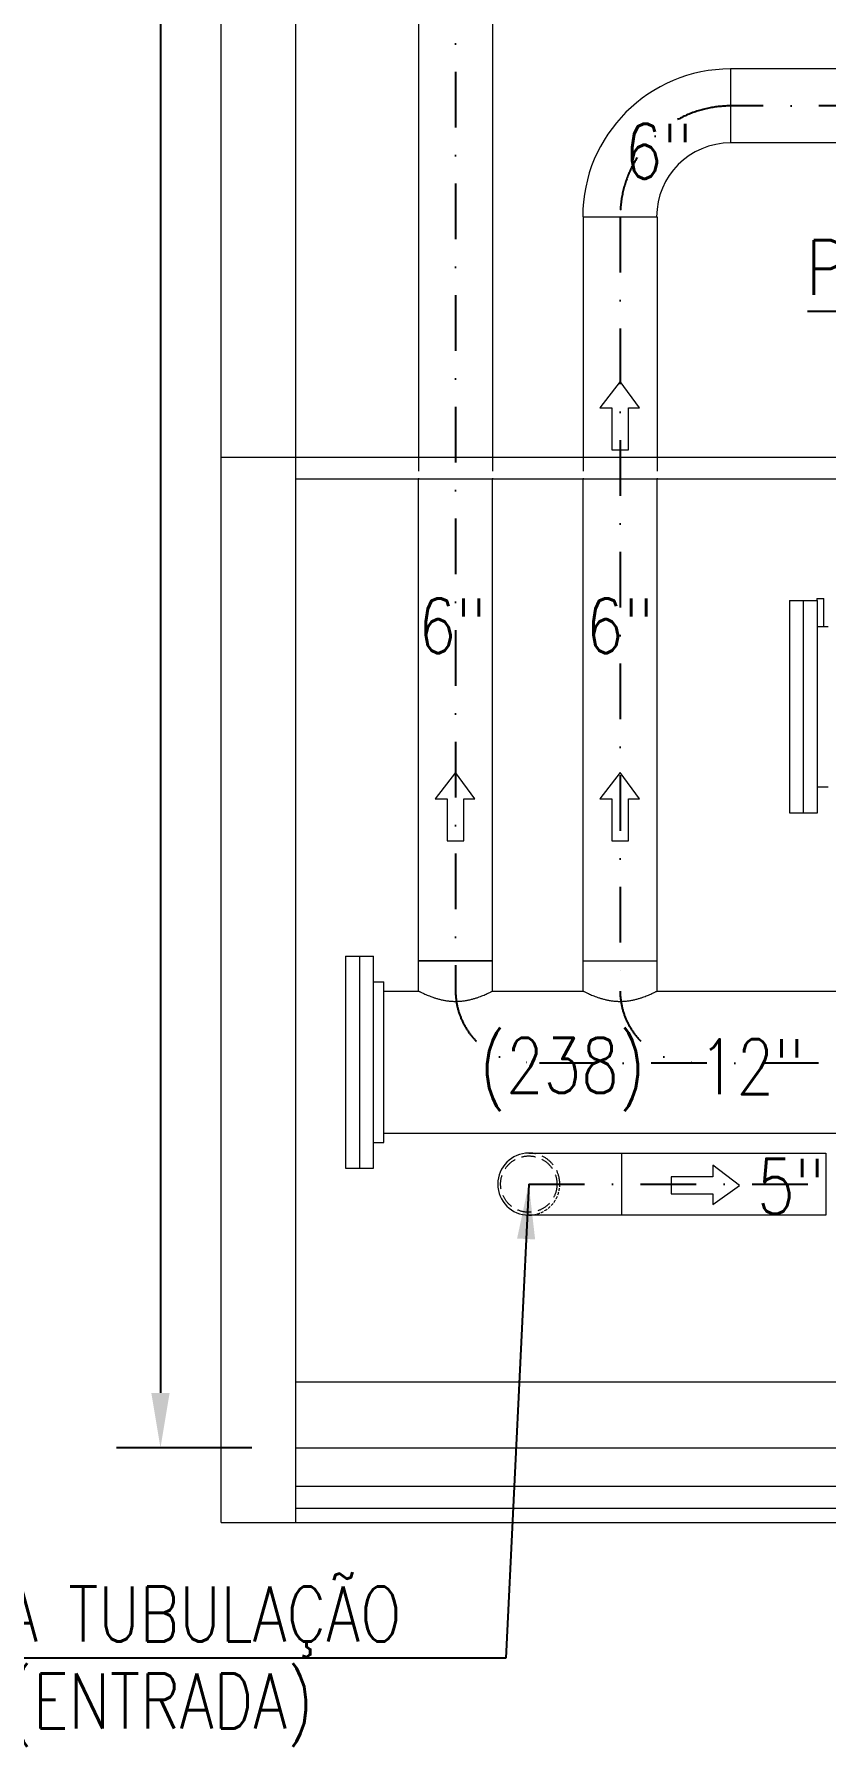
# Model space of a CAD drawing. Header units: millimetres. Extents: x -312439 to 477422, y -331570 to 212570.
# Drawn here: x 341163 to 342964, y 197694 to 201591 of the extents above; entities that cross this region are included whole.
import ezdxf

# ---------------------------------------------------------------- set-up
doc = ezdxf.new("R2010")
doc.units = ezdxf.units.MM
doc.linetypes.add('DASHDOT', pattern=[25.4, 12.7, -6.35, 0, -6.35])
doc.linetypes.add('HIDDEN', pattern=[9.525, 6.35, -3.175])
doc.layers.add('ARCONDTEXTO', color=4, linetype='Continuous')
doc.layers.add('TEXTO FORMATO', color=4, linetype='Continuous')
doc.styles.add('ROMAND', font='ROMAND.SHX')
doc.styles.add('ROMANS', font='romans.shx', dxfattribs={"height": 187.5})
doc.dimstyles.new('1-50 (MILIMETRO)', dxfattribs={"dimscale": 0, "dimtxt": 125, "dimasz": 125, "dimexe": 100, "dimexo": 100, "dimgap": 50, "dimtad": 0, "dimdec": 0, "dimzin": 0, "dimdsep": 46, "dimtxsty": 'ROMAND', "dimcen": -390, "dimclrd": 1, "dimclre": 1, "dimclrt": 3, "dimadec": 0, "dimazin": 0, "dimtfac": 1, "dimtdec": 0, "dimtix": 1, "dimtmove": 2, "dimatfit": 2, "dimfxl": 1, "dimtvp": 1, "dimtolj": 1, "dimtzin": 0, "dimarcsym": 0})

# ---------------------------------------------------------------- blocks, each defined once
blk = doc.blocks.new('*D50')
at = {"color": 1, "lineweight": -2, "transparency": 16777216}
for p, q in [((341488.5, 209274.4), (341350.3, 209274.4)), ((341450.3, 209149.4), (341450.3, 198499.4)), ((341658.5, 198374.4), (341350.3, 198374.4))]:
    blk.add_line(p, q, dxfattribs=at)
at = {"color": 1, "transparency": 16777216}
for points in [[(341429.4, 209149.4), (341471.1, 209149.4), (341450.3, 209274.4)], [(341429.4, 198499.4), (341471.1, 198499.4), (341450.3, 198374.4)]]:
    blk.add_solid(points, dxfattribs=at)
at = {"layer": 'Defpoints', "color": 0, "transparency": 16777216}
for p in [(341588.5, 209274.4), (341450.3, 198374.4), (341758.5, 198374.4)]:
    blk.add_point(p, dxfattribs=at)
at = {"color": 3, "transparency": 16777216, "insert": (341325.3, 203824.4), "char_height": 125, "attachment_point": 5, "rotation": 90, "style": 'ROMAND'}
blk.add_mtext('\\A1;10900', dxfattribs=at)

msp = doc.modelspace()

# ---------------------------------------------------------------- linework, layer by layer
at = {"color": 1, "linetype": 'Continuous', "lineweight": 0}
for p, q in [((341588.512, 198204.437, 0), (341588.512, 210024.437, 0)), ((341588.512, 200628.55, 0), (341588.512, 210024.437, 0)), ((341758.512, 198204.437, 0), (341758.512, 210024.437, 0)), ((342496.42, 200801.079, 0), (342450.12, 200741.001, 0)), ((342540.274, 200741.001, 0), (342496.42, 200801.079, 0)), ((342450.12, 200741.001, 0), (342477.243, 200741.001, 0)), ((342477.243, 200741.001, 0), (342477.243, 200645.681, 0)), ((342515.597, 200645.681, 0), (342515.597, 200741.001, 0)), ((342515.597, 200741.001, 0), (342540.274, 200741.001, 0)), ((342477.243, 200645.681, 0), (342515.597, 200645.681, 0)), ((341588.512, 200628.55, 0), (352568.512, 200628.55, 0)), ((352568.512, 200578.55, 0), (341758.512, 200578.55, 0)), ((342121.897, 199911.199, 0), (342075.597, 199851.121, 0)), ((342165.751, 199851.121, 0), (342121.897, 199911.199, 0)), ((342496.42, 199911.199, 0), (342450.12, 199851.121, 0)), ((342540.274, 199851.121, 0), (342496.42, 199911.199, 0)), ((342075.597, 199851.121, 0), (342102.719, 199851.121, 0)), ((342102.719, 199851.121, 0), (342102.719, 199755.801, 0)), ((342141.074, 199755.801, 0), (342141.074, 199851.121, 0)), ((342141.074, 199851.121, 0), (342165.751, 199851.121, 0)), ((342450.12, 199851.121, 0), (342477.243, 199851.121, 0)), ((342477.243, 199851.121, 0), (342477.243, 199755.801, 0)), ((342515.597, 199755.801, 0), (342515.597, 199851.121, 0)), ((342515.597, 199851.121, 0), (342540.274, 199851.121, 0)), ((342102.719, 199755.801, 0), (342141.074, 199755.801, 0)), ((342477.243, 199755.801, 0), (342515.597, 199755.801, 0)), ((342037.747, 199482.643, 0), (342206.047, 199482.643, 0)), ((342707.693, 199017.843, 0), (342707.693, 198990.72, 0)), ((342767.77, 198971.543, 0), (342707.693, 199017.843, 0)), ((342612.373, 198990.72, 0), (342612.373, 198952.366, 0)), ((342707.693, 198990.72, 0), (342612.373, 198990.72, 0)), ((342707.693, 198927.689, 0), (342767.77, 198971.543, 0)), ((342612.373, 198952.366, 0), (342707.693, 198952.366, 0)), ((342707.693, 198952.366, 0), (342707.693, 198927.689, 0)), ((341758.512, 198524.437, 0), (350170.796, 198524.437, 0)), ((341758.512, 198374.437, 0), (352398.512, 198374.437, 0)), ((352568.512, 198286.445, 0), (341758.512, 198286.445, 0)), ((352568.512, 198236.445, 0), (341758.512, 198236.445, 0)), ((341588.512, 198204.437, 0), (353216.986, 198204.437, 0))]:
    msp.add_line(p, q, dxfattribs=at)
at = {"color": 5, "linetype": 'Continuous', "lineweight": 0}
for p, q in [((342037.747, 205063.097, 0), (342037.747, 200628.55, 0)), ((342206.047, 205063.097, 0), (342206.047, 200628.55, 0)), ((342747.797, 201512.312, 0), (342747.797, 201344.012, 0)), ((346775.123, 201512.312, 0), (342747.797, 201512.312, 0)), ((346775.123, 201344.012, 0), (342747.797, 201344.012, 0)), ((342411.197, 201175.712, 0), (342580.57, 201175.712, 0)), ((342412.27, 201175.712, 0), (342412.27, 200628.55, 0)), ((342580.57, 201175.712, 0), (342580.57, 200628.55, 0)), ((342037.747, 199413.908, 0), (342037.747, 200578.55, 0)), ((342206.047, 199413.908, 0), (342206.047, 200578.55, 0)), ((342412.27, 199413.908, 0), (342412.27, 200578.55, 0)), ((342580.57, 199413.908, 0), (342580.57, 200578.55, 0)), ((342882.185, 200302.658, 0), (342882.185, 199819.658, 0)), ((342882.185, 200302.658, 0), (342945.785, 200302.658, 0)), ((342913.985, 199819.658, 0), (342913.985, 200302.658, 0)), ((342944.057, 200306.981, 0), (342944.057, 200302.658, 0)), ((342944.057, 200306.981, 0), (342959.928, 200306.981, 0)), ((342945.785, 199819.658, 0), (342945.785, 200302.658, 0)), ((342959.928, 200243.658, 0), (342959.928, 200306.981, 0)), ((342945.785, 200243.658, 0), (342969.585, 200243.658, 0)), ((342945.785, 199878.658, 0), (342969.585, 199878.658, 0)), ((342882.185, 199819.658, 0), (342945.785, 199819.658, 0)), ((341871.567, 199493.508, 0), (341871.567, 199010.508, 0)), ((341871.567, 199493.508, 0), (341935.167, 199493.508, 0)), ((341903.367, 199493.508, 0), (341903.367, 199010.508, 0)), ((341935.167, 199010.508, 0), (341935.167, 199493.508, 0)), ((342206.047, 199482.643, 0), (342037.747, 199482.643, 0)), ((342412.27, 199482.643, 0), (342580.57, 199482.643, 0)), ((341935.167, 199434.508, 0), (341958.967, 199434.508, 0)), ((341958.967, 199069.508, 0), (341958.967, 199434.508, 0)), ((341958.967, 199413.908, 0), (342037.747, 199413.908, 0)), ((342206.047, 199413.908, 0), (342412.27, 199413.908, 0)), ((342580.57, 199413.908, 0), (345779.932, 199413.908, 0)), ((341958.967, 199090.108, 0), (345779.932, 199090.108, 0)), ((341935.167, 199069.508, 0), (341958.967, 199069.508, 0)), ((342288.512, 199045.087, 0), (342964.408, 199045.087, 0)), ((342500.462, 198903.787, 0), (342500.462, 199045.087, 0)), ((342964.408, 199045.087, 0), (342964.408, 198903.787, 0)), ((341871.567, 199010.508, 0), (341935.167, 199010.508, 0)), ((342964.408, 198903.787, 0), (342288.512, 198903.787, 0))]:
    msp.add_line(p, q, dxfattribs=at)
at = {"color": 6, "linetype": 'DASHDOT', "ltscale": 10}
for p, q in [((342121.897, 205063.097, 0), (342121.897, 199413.908, 0)), ((350952.954, 201428.162, 0), (342748.87, 201428.162, 0)), ((342496.42, 201175.712, 0), (342496.42, 199413.908, 0)), ((345488.999, 199249.815, 0), (342281.815, 199249.815, 0)), ((342288.512, 198974.437, 0), (342964.408, 198974.437, 0))]:
    msp.add_line(p, q, dxfattribs=at)
at = {"color": 1, "linetype": 'HIDDEN', "lineweight": 0, "ltscale": 5}
for p, q in [((342037.747, 200628.55, 0), (342037.747, 200578.55, 0)), ((342206.047, 200628.55, 0), (342206.047, 200578.55, 0)), ((342412.27, 200628.55, 0), (342412.27, 200578.55, 0)), ((342580.57, 200628.55, 0), (342580.57, 200578.55, 0))]:
    msp.add_line(p, q, dxfattribs=at)
msp.add_circle((342288.512, 198974.437, 0), 64.1, dxfattribs=at)
at = {"color": 5, "linetype": 'Continuous', "lineweight": 0}
for centre, radius, end in [((342747.797, 201175.712, 0), 336.6, 180), ((342747.797, 201175.712, 0), 168.3, 180), ((342288.512, 198974.437, 0), 70.65, 270)]:
    msp.add_arc(centre, radius, 90, end, dxfattribs=at)
at = {"color": 6, "linetype": 'DASHDOT', "ltscale": 10}
for centre, radius, start, end in [((342748.87, 201175.712, 0), 252.45, 90, 180), ((342283.809, 199413.908, 0), 161.912, 180, 270.136705), ((342658.332, 199413.908, 0), 161.912, 180, 270.136705)]:
    msp.add_arc(centre, radius, start, end, dxfattribs=at)
at = {"color": 1, "linetype": 'HIDDEN', "lineweight": 0, "ltscale": 5}
msp.add_arc((342288.512, 198974.437, 0), 70.65, 0, 90, dxfattribs=at)
at = {"color": 1, "linetype": 'HIDDEN', "lineweight": 0}
msp.add_arc((342288.512, 198974.437, 0), 70.65, 270, 0, dxfattribs=at)
at = {"color": 5, "linetype": 'Continuous', "lineweight": 0}
for points, knots in [([(342037.747, 199413.908, 0), (342037.747, 199413.908, 0), (342037.877, 199413.84, 0), (342038.413, 199413.562, 0), (342038.819, 199413.352, 0), (342039.909, 199412.794, 0), (342040.594, 199412.445, 0), (342042.235, 199411.619, 0), (342043.191, 199411.143, 0), (342045.355, 199410.084, 0), (342046.564, 199409.501, 0), (342049.212, 199408.252, 0), (342050.65, 199407.586, 0), (342053.721, 199406.204, 0), (342055.354, 199405.487, 0), (342058.772, 199404.036, 0), (342060.558, 199403.302, 0), (342064.236, 199401.849, 0), (342066.196, 199401.102, 0), (342070.333, 199399.607, 0), (342072.51, 199398.858, 0), (342077.05, 199397.393, 0), (342079.415, 199396.678, 0), (342084.301, 199395.32, 0), (342086.822, 199394.676, 0), (342091.984, 199393.496, 0), (342094.626, 199392.958, 0), (342099.992, 199392.019, 0), (342102.716, 199391.618, 0), (342108.196, 199390.971, 0), (342110.954, 199390.725, 0), (342116.451, 199390.4, 0), (342119.192, 199390.32, 0), (342121.897, 199390.32, 0)], [388.89052014, 388.89052014, 388.89052014, 388.89052014, 396.97918614, 396.97918614, 405.06785213, 405.06785213, 413.15651813, 413.15651813, 421.24518412, 421.24518412, 429.33385012, 429.33385012, 437.42251611, 437.42251611, 445.51118211, 445.51118211, 453.5998481, 453.5998481, 461.71495378, 461.71495378, 469.83005946, 469.83005946, 477.94516514, 477.94516514, 486.06027081, 486.06027081, 494.17537649, 494.17537649, 502.29048217, 502.29048217, 510.40558784, 510.40558784, 518.52069352, 518.52069352, 518.52069352, 518.52069352]), ([(342121.897, 199390.32, 0), (342124.602, 199390.32, 0), (342127.342, 199390.4, 0), (342132.84, 199390.725, 0), (342135.597, 199390.971, 0), (342141.078, 199391.618, 0), (342143.801, 199392.019, 0), (342149.167, 199392.958, 0), (342151.81, 199393.496, 0), (342156.971, 199394.676, 0), (342159.492, 199395.32, 0), (342164.378, 199396.678, 0), (342166.743, 199397.393, 0), (342171.284, 199398.858, 0), (342173.46, 199399.607, 0), (342177.597, 199401.102, 0), (342179.558, 199401.849, 0), (342183.236, 199403.302, 0), (342185.021, 199404.036, 0), (342188.439, 199405.487, 0), (342190.072, 199406.204, 0), (342193.143, 199407.586, 0), (342194.582, 199408.252, 0), (342197.229, 199409.501, 0), (342198.439, 199410.084, 0), (342200.603, 199411.143, 0), (342201.559, 199411.619, 0), (342203.199, 199412.445, 0), (342203.884, 199412.794, 0), (342204.975, 199413.352, 0), (342205.381, 199413.562, 0), (342205.917, 199413.84, 0), (342206.047, 199413.908, 0), (342206.047, 199413.908, 0)], [0, 0, 0, 0, 8.11510568, 8.11510568, 16.23021135, 16.23021135, 24.34531703, 24.34531703, 32.46042271, 32.46042271, 40.57552839, 40.57552839, 48.69063406, 48.69063406, 56.80573974, 56.80573974, 64.92084542, 64.92084542, 73.00951141, 73.00951141, 81.09817741, 81.09817741, 89.1868434, 89.1868434, 97.2755094, 97.2755094, 105.36417539, 105.36417539, 113.45284139, 113.45284139, 121.54150739, 121.54150739, 129.63017338, 129.63017338, 129.63017338, 129.63017338]), ([(342412.27, 199413.908, 0), (342412.27, 199413.908, 0), (342412.4, 199413.84, 0), (342412.936, 199413.562, 0), (342413.342, 199413.352, 0), (342414.433, 199412.794, 0), (342415.118, 199412.445, 0), (342416.758, 199411.619, 0), (342417.714, 199411.143, 0), (342419.878, 199410.084, 0), (342421.087, 199409.501, 0), (342423.735, 199408.252, 0), (342425.173, 199407.586, 0), (342428.244, 199406.204, 0), (342429.877, 199405.487, 0), (342433.295, 199404.036, 0), (342435.081, 199403.302, 0), (342438.759, 199401.849, 0), (342440.72, 199401.102, 0), (342444.857, 199399.607, 0), (342447.033, 199398.858, 0), (342451.574, 199397.393, 0), (342453.939, 199396.678, 0), (342458.825, 199395.32, 0), (342461.346, 199394.676, 0), (342466.507, 199393.496, 0), (342469.149, 199392.958, 0), (342474.516, 199392.019, 0), (342477.239, 199391.618, 0), (342482.72, 199390.971, 0), (342485.477, 199390.725, 0), (342490.975, 199390.4, 0), (342493.715, 199390.32, 0), (342496.42, 199390.32, 0)], [388.89052014, 388.89052014, 388.89052014, 388.89052014, 396.97918614, 396.97918614, 405.06785213, 405.06785213, 413.15651813, 413.15651813, 421.24518412, 421.24518412, 429.33385012, 429.33385012, 437.42251611, 437.42251611, 445.51118211, 445.51118211, 453.5998481, 453.5998481, 461.71495378, 461.71495378, 469.83005946, 469.83005946, 477.94516514, 477.94516514, 486.06027081, 486.06027081, 494.17537649, 494.17537649, 502.29048217, 502.29048217, 510.40558784, 510.40558784, 518.52069352, 518.52069352, 518.52069352, 518.52069352]), ([(342496.42, 199390.32, 0), (342499.125, 199390.32, 0), (342501.865, 199390.4, 0), (342507.363, 199390.725, 0), (342510.12, 199390.971, 0), (342515.601, 199391.618, 0), (342518.324, 199392.019, 0), (342523.691, 199392.958, 0), (342526.333, 199393.496, 0), (342531.494, 199394.676, 0), (342534.015, 199395.32, 0), (342538.902, 199396.678, 0), (342541.266, 199397.393, 0), (342545.807, 199398.858, 0), (342547.983, 199399.607, 0), (342552.12, 199401.102, 0), (342554.081, 199401.849, 0), (342557.759, 199403.302, 0), (342559.545, 199404.036, 0), (342562.963, 199405.487, 0), (342564.596, 199406.204, 0), (342567.667, 199407.586, 0), (342569.105, 199408.252, 0), (342571.753, 199409.501, 0), (342572.962, 199410.084, 0), (342575.126, 199411.143, 0), (342576.082, 199411.619, 0), (342577.722, 199412.445, 0), (342578.407, 199412.794, 0), (342579.498, 199413.352, 0), (342579.904, 199413.562, 0), (342580.44, 199413.84, 0), (342580.57, 199413.908, 0), (342580.57, 199413.908, 0)], [0, 0, 0, 0, 8.11510568, 8.11510568, 16.23021135, 16.23021135, 24.34531703, 24.34531703, 32.46042271, 32.46042271, 40.57552839, 40.57552839, 48.69063406, 48.69063406, 56.80573974, 56.80573974, 64.92084542, 64.92084542, 73.00951141, 73.00951141, 81.09817741, 81.09817741, 89.1868434, 89.1868434, 97.2755094, 97.2755094, 105.36417539, 105.36417539, 113.45284139, 113.45284139, 121.54150739, 121.54150739, 129.63017338, 129.63017338, 129.63017338, 129.63017338])]:
    msp.add_open_spline(points, degree=3, knots=knots, dxfattribs=at)

# ---------------------------------------------------------------- texts
at = {"layer": 'ARCONDTEXTO', "linetype": 'Continuous', "lineweight": -3, "style": 'ROMANS', "width": 0.8}
for s, p in [('6"', (342507.052, 201262.38, 0)), ('PURGADOR', (342920.195, 200998.007, 0)), ('6"', (342037.363, 200182.517, 0)), ('6"', (342418.651, 200182.517, 0)), ('(238)', (342176.609, 199181.964, 0)), ('12"', (342675.498, 199179.007, 0)), ('5"', (342807.987, 198907.124, 0)), ('CONECTA NA TUBULAÇÃO', (340336.029, 197933.363, 0)), ('EXISTENTE (ENTRADA)', (340349.852, 197735.682, 0))]:
    msp.add_text(s, height=125, dxfattribs=at).set_placement(p)

# ---------------------------------------------------------------- dimensions: what is measured, and where the dimension line sits
dim = msp.add_linear_dim(base=(341450.269, 198374.437, 0), p1=(341588.512, 209274.437, 0), p2=(341758.512, 198374.437, 0), angle=90, dimstyle='1-50 (MILIMETRO)', override={"dimscale": 1})
dim.commit()
dim.dimension.update_dxf_attribs({"geometry": '*D50', "text_midpoint": (341325.269, 203824.437, 0)})

# ---------------------------------------------------------------- leaders
at = {"layer": 'TEXTO FORMATO'}
for points in [[(344268.042, 200085.745, 0), (343745.513, 200960.114, 0), (342922.861, 200960.114, 0)], [(342288.512, 198974.437, 0), (342236.246, 197895.47, 0), (340322.075, 197895.47, 0)]]:
    msp.add_leader(points, dimstyle='1-50 (MILIMETRO)', override={"dimscale": 1}, dxfattribs=at)

doc.saveas('drawing.dxf')
